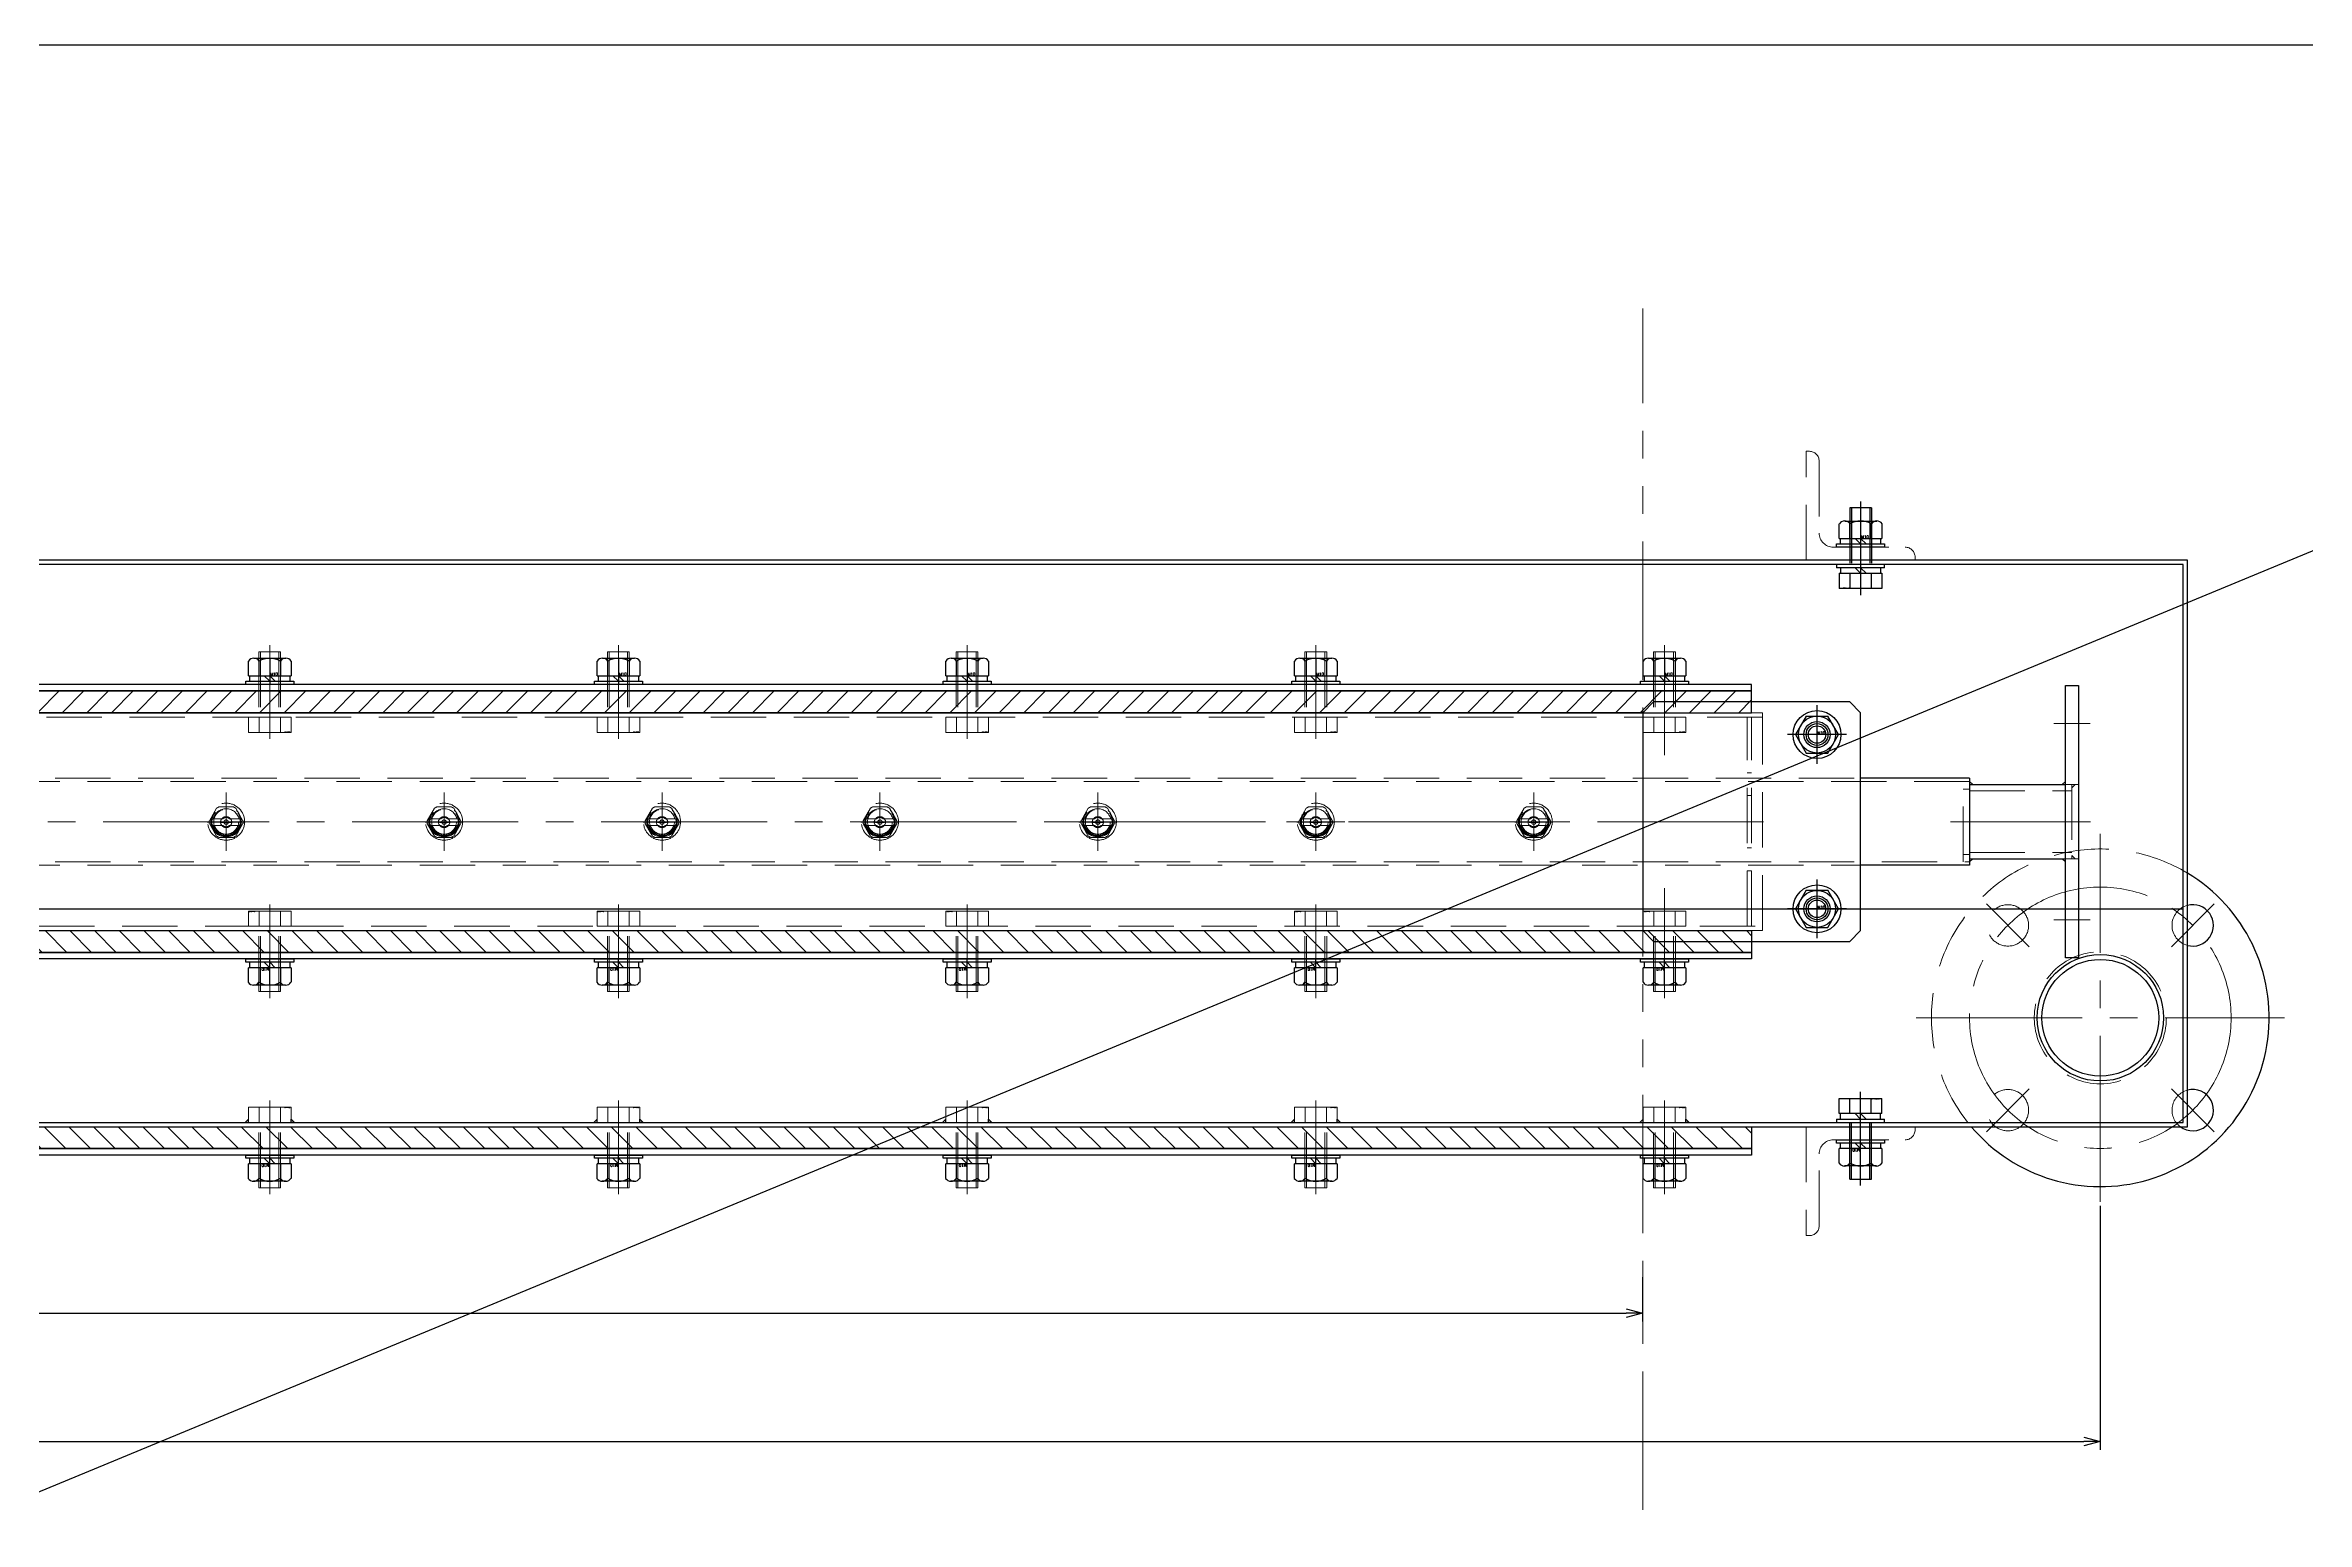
# Model space of a CAD drawing. Header units: millimetres. Extents: x -8731 to 85711, y -14522 to 31379.
# Drawn here: x 30153 to 31190, y -2897 to -2219 of the extents above; entities that cross this region are included whole.
import ezdxf

# ---------------------------------------------------------------- set-up
doc = ezdxf.new("R2010")
doc.units = ezdxf.units.MM
doc.header["$LTSCALE"] = 4
doc.header["$PDMODE"] = 99
doc.header["$PDSIZE"] = 1
for name, pattern in [('CENTER2', [28.575, 19.05, -3.175, 3.175, -3.175]), ('HIDDEN', [9.525, 6.35, -3.175]), ('PHANTOM2', [31.75, 15.875, -3.175, 3.175, -3.175, 3.175, -3.175])]:
    doc.linetypes.add(name, pattern=pattern)
for name, color, linetype, lineweight in [('04_HIDDEN', 2, 'HIDDEN', 13), ('05_CENTER', 4, 'CENTER2', 13), ('06_PHANTOM', 2, 'PHANTOM2', 13), ('08_DIM', 3, 'Continuous', 13)]:
    doc.layers.add(name, color=color, linetype=linetype, lineweight=lineweight)
doc.layers.add('10_DRAFT', color=8, linetype='Continuous', lineweight=0, plot=False)
doc.styles.add('KSS_TXT', font='txt.shx', dxfattribs={"bigfont": 'extfont2.shx'})
doc.styles.add('KSS_TXT_L', font='txt.shx', dxfattribs={"height": 9, "bigfont": 'extfont2.shx'})
doc.dimstyles.new('KSS_DIM', dxfattribs={"dimscale": 3, "dimtxt": 3, "dimasz": 2.5, "dimexe": 1.25, "dimexo": 0.625, "dimtad": 1, "dimdsep": 46, "dimtxsty": 'KSS_TXT', "dimblk": 'OPEN30', "dimcen": 0, "dimazin": 2, "dimtfac": 0.75, "dimtmove": 0, "dimatfit": 3, "dimldrblk": 'OPEN30', "dimfxl": 1, "dimtolj": 1, "dimarcsym": 0})

# ---------------------------------------------------------------- blocks, each defined once
blk = doc.blocks.new('A$C742A68D0_1_1')
at = {"color": 0}
for p, q in [((-9.8, 7), (9.8, 7)), ((-9.8, 0), (-9.8, 7)), ((-9.8, 0), (9.8, 0)), ((-4.9, 0), (-4.9, 7)), ((4.9, 0), (4.9, 7)), ((9.8, 0), (9.8, 7))]:
    blk.add_line(p, q, dxfattribs=at)
at = {"color": 0, "linetype": 'HIDDEN'}
for p, q in [((-5, -30), (-5, 0)), ((-4.2, -30), (-4.2, 0)), ((4.2, -30), (4.2, 0)), ((5, -30), (5, 0)), ((-5, -30), (5, -30))]:
    blk.add_line(p, q, dxfattribs=at)
at = {"color": 0, "linetype": 'CENTER2'}
blk.add_line((0, -33), (0, 10), dxfattribs=at)
at = {"layer": '10_DRAFT', "style": 'KSS_TXT_L'}
blk.add_text('BT-M10x30L', height=0.3, dxfattribs=at).set_placement((6.8, 6.7))
blk = doc.blocks.new('A$C0B00724F_1_1')
at = {"color": 0}
blk.add_lwpolyline([(1985, -15), (2075, -15), (2080, -10), (2080, 90), (2075, 95), (1985, 95), (1980, 90), (1980, -10)], close=True, dxfattribs=at)
for points in [[(1980, 90), (80, 90)], [(80, -10), (1980, -10)]]:
    blk.add_lwpolyline(points, dxfattribs=at)
for centre in [(2060, 80), (2060, 0)]:
    blk.add_circle(centre, 6, dxfattribs=at)
at = {"layer": '04_HIDDEN'}
for p, q in [((2035, 88), (25, 88)), ((2028, -8), (2028, 88)), ((2030, -8), (2030, 88)), ((2030, -8), (2030, 88)), ((2030, 62.5), (2028, 62.5)), ((2030, 52), (2028, 52)), ((2030, 28), (2028, 28)), ((2030, 17.5), (2028, 17.5)), ((25, -8), (2035, -8))]:
    blk.add_line(p, q, dxfattribs=at)
blk.add_lwpolyline([(1980, -10), (2035, -10), (2035, 90), (1980, 90)], dxfattribs=at)
at = {"layer": '05_CENTER'}
for p, q in [((1350, 95.5), (1350, 82.4)), ((1510, 95.5), (1510, 82.4)), ((1670, 95.5), (1670, 82.4)), ((1830, 95.5), (1830, 82.4)), ((2060, 70.7), (2060, 89.3)), ((1990, 70.5), (1990, 82.4)), ((2050.7, 80), (2069.3, 80)), ((16.2, 40), (2043.8, 40)), ((1990, 9.5), (1990, -2.4)), ((2050.7, 0), (2069.3, 0)), ((2060, -9.3), (2060, 9.3)), ((1350, -15.5), (1350, -2.4)), ((1510, -15.5), (1510, -2.4)), ((1670, -15.5), (1670, -2.4)), ((1830, -15.5), (1830, -2.4))]:
    blk.add_line(p, q, dxfattribs=at)
at = {"layer": '04_HIDDEN', "xscale": -1, "rotation": 180}
for p in [(1350, 88), (1510, 88), (1670, 88), (1830, 88), (1990, 88)]:
    blk.add_blockref('A$C742A68D0_1_1', p, dxfattribs=at)
at = {"layer": '04_HIDDEN', "xscale": -1}
for p in [(1350, -8), (1510, -8), (1670, -8), (1830, -8), (1990, -8)]:
    blk.add_blockref('A$C742A68D0_1_1', p, dxfattribs=at)
blk = doc.blocks.new('_Open30')
at = {"color": 0, "linetype": 'ByBlock', "lineweight": -2}
for p, q in [((-1, 0.27), (0, 0)), ((0, 0), (-1, -0.27)), ((0, 0), (-1, 0))]:
    blk.add_line(p, q, dxfattribs=at)
blk = doc.blocks.new('*D3047')
at = {"layer": '08_DIM', "color": 0, "lineweight": -2, "transparency": 16777216}
for p, q in [((28985.5, -2784.7), (28985.5, -2805)), ((30885.5, -2784.7), (30885.5, -2805)), ((28993, -2801.2), (30878, -2801.2))]:
    blk.add_line(p, q, dxfattribs=at)
at = {"layer": 'Defpoints', "color": 0, "transparency": 16777216}
for p in [(28985.5, -2782.8), (30885.5, -2782.8), (30885.5, -2801.2)]:
    blk.add_point(p, dxfattribs=at)
at = {"layer": '08_DIM', "color": 0, "lineweight": -2, "transparency": 16777216, "xscale": 7.5, "yscale": 7.5, "zscale": 7.5, "rotation": 180}
blk.add_blockref('_Open30', (28985.5, -2801.2), dxfattribs=at)
at = {"layer": '08_DIM', "color": 0, "lineweight": -2, "transparency": 16777216, "xscale": 7.5, "yscale": 7.5, "zscale": 7.5}
blk.add_blockref('_Open30', (30885.5, -2801.2), dxfattribs=at)
at = {"layer": '08_DIM', "color": 0, "transparency": 16777216, "char_height": 9, "attachment_point": 5, "style": 'KSS_TXT'}
for s, insert in [('\\A1;1900', (29935.5, -2794.8)), ('\\A1;(濾布幅)', (29935.5, -2807.6))]:
    blk.add_mtext(s, dxfattribs=dict(at, insert=insert))
blk = doc.blocks.new('A$C6E8C5BCD_1_1')
h = blk.add_hatch()
h.set_pattern_fill('_USER', color=3, scale=8, angle=135, pattern_type=0)
h.set_pattern_definition([(135, (9279.8095, 4636.656), (-5.656854, -5.656854), [])])
h.paths.add_polyline_path([(1000, -10), (1000, 0), (-920, 0), (-920, -10)])
h.paths.add_polyline_path([(-920, -10), (-920, 0), (-950, 0), (-950, -10)])
h.paths.add_polyline_path([(-950, -10), (-950, 0), (-1000, 0), (-1000, -10)])
at = {"color": 0}
blk.add_lwpolyline([(1000, 0), (1000, -10), (-1000, -10), (-1000, 0)], close=True, dxfattribs=at)
at = {"layer": '05_CENTER'}
for p, q in [((320, 3.9), (320, -13.5)), ((480, 3.9), (480, -13.5)), ((640, 3.9), (640, -13.5)), ((800, 3.9), (800, -13.5)), ((960, 3.9), (960, -13.5))]:
    blk.add_line(p, q, dxfattribs=at)
blk = doc.blocks.new('A$C4147621A_1_1')
at = {"color": 0}
blk.add_lwpolyline([(1000, 0), (1000, -3), (-1000, -3), (-1000, 0)], close=True, dxfattribs=at)
at = {"layer": '05_CENTER'}
for p, q in [((320, 2.8), (320, -5.8)), ((480, 2.8), (480, -5.8)), ((640, 2.8), (640, -5.8)), ((800, 2.8), (800, -5.8)), ((960, 2.8), (960, -5.8))]:
    blk.add_line(p, q, dxfattribs=at)
blk = doc.blocks.new('10b_2_1')
at = {"color": 0, "linetype": 'CENTER2'}
for p, q in [((0, -13.5), (0, 13.5)), ((13.5, 0), (-13.5, 0))]:
    blk.add_line(p, q, dxfattribs=at)
at = {"color": 0}
for p, q in [((-4.9, 8.5), (-9.8, 0)), ((-9.8, 0), (-4.9, -8.5)), ((-4.9, 8.5), (4.9, 8.5)), ((9.8, 0), (4.9, 8.5)), ((4.9, -8.5), (9.8, 0)), ((-4.9, -8.5), (4.9, -8.5))]:
    blk.add_line(p, q, dxfattribs=at)
for radius in [11, 8.49, 5, 4]:
    blk.add_circle((0, 0), radius, dxfattribs=at)
at = {"layer": '10_DRAFT', "style": 'KSS_TXT'}
blk.add_text('M10', height=1.25, dxfattribs=at).set_placement((0.3, 0.1))
blk = doc.blocks.new('A$C003B6CA5_1_1')
at = {"color": 0}
for p, q in [((1100, 17), (1144, 17)), ((1100, -17), (1144, -17))]:
    blk.add_line(p, q, dxfattribs=at)
for points in [[(1150, -62.5), (1144, -62.5), (1144, 62.5), (1150, 62.5)], [(1100, -20), (-1150, -20), (-1150, 20), (1100, 20)]]:
    blk.add_lwpolyline(points, close=True, dxfattribs=at)
at = {"color": 3}
for points in [[(1100, 17), (1101.5, 17), (1101.5, 17), (1100, 18.5)], [(1144, 17), (1142.5, 17), (1142.5, 17), (1144, 18.5)], [(1147, 17), (1147, 15.5), (1147, 15.5), (1148.5, 17)], [(1100, -17), (1101.5, -17), (1101.5, -17), (1100, -18.5)], [(1144, -17), (1142.5, -17), (1142.5, -17), (1144, -18.5)], [(1147, -17), (1147, -15.5), (1147, -15.5), (1148.5, -17)]]:
    blk.add_lwpolyline(points, close=True, dxfattribs=at)
at = {"layer": '04_HIDDEN'}
for p, q in [((1100, 18.5), (-1150, 18.5)), ((1097, -18.5), (1097, 18.5)), ((1097, 15), (1100, 15)), ((1100, 14.2), (1147, 14.2)), ((1144, 17), (1150, 17)), ((1147, 17), (1147, -17)), ((-1150, -18.5), (1100, -18.5)), ((1097, -15), (1100, -15)), ((1100, -14.2), (1147, -14.2)), ((1144, -17), (1150, -17))]:
    blk.add_line(p, q, dxfattribs=at)
for centre, radius in [((300, 0), 8.5), ((300, 0), 7), ((300, 0), 6.58), ((300, 0), 5.72), ((400, 0), 8.5), ((400, 0), 7), ((400, 0), 6.58), ((400, 0), 5.72), ((500, 0), 8.5), ((500, 0), 7), ((500, 0), 6.58), ((500, 0), 5.72), ((600, 0), 8.5), ((600, 0), 7), ((600, 0), 6.58), ((600, 0), 5.72), ((700, 0), 8.5), ((700, 0), 7), ((700, 0), 6.58), ((700, 0), 5.72), ((800, 0), 8.5), ((800, 0), 7), ((800, 0), 6.58), ((800, 0), 5.72), ((900, 0), 8.5), ((900, 0), 7), ((900, 0), 6.58), ((900, 0), 5.72)]:
    blk.add_circle(centre, radius, dxfattribs=at)
at = {"layer": '05_CENTER'}
for p, q in [((1138.6, 45), (1155.4, 45)), ((300, -13.4), (300, 13.4)), ((400, -13.4), (400, 13.4)), ((500, -13.4), (500, 13.4)), ((600, -13.4), (600, 13.4)), ((700, -13.4), (700, 13.4)), ((800, -13.4), (800, 13.4)), ((900, -13.4), (900, 13.4)), ((286.6, 0), (313.4, 0)), ((386.6, 0), (413.4, 0)), ((486.6, 0), (513.4, 0)), ((586.6, 0), (613.4, 0)), ((686.6, 0), (713.4, 0)), ((786.6, 0), (813.4, 0)), ((886.6, 0), (913.4, 0)), ((1091.2, 0), (1155.5, 0)), ((1138.6, -45), (1155.4, -45))]:
    blk.add_line(p, q, dxfattribs=at)
blk = doc.blocks.new('1／4MVEP9010S303Wc_1_1')
at = {"color": 0}
for p, q in [((-4.4, 6.4), (-7.7, 0.6)), ((-1.5, 1.5), (-6.1, 1.5)), ((3.3, 7), (-3.3, 7)), ((-1.9, 0.2), (1.9, 0.2)), ((6.1, 1.5), (1.5, 1.5)), ((7.7, 0.6), (4.4, 6.4)), ((-7.7, -0.6), (-4.4, -6.4)), ((-6.1, -1.5), (-1.5, -1.5)), ((-3.3, -7), (3.3, -7)), ((-1.9, -0.2), (1.9, -0.2)), ((1.5, -1.5), (6.1, -1.5)), ((4.4, -6.4), (7.7, -0.6))]:
    blk.add_line(p, q, dxfattribs=at)
for points in [[(-6.1, -1.5), (-6.2, -1.5), (-6.2, -1.5), (-6.2, -1.4), (-6.3, -1.3), (-6.4, -1.2), (-6.4, -1), (-6.5, -0.9), (-6.5, -0.8), (-6.5, -0.6), (-6.5, -0.5), (-6.6, -0.3), (-6.6, 0), (-6.6, 0.2), (-6.5, 0.4), (-6.5, 0.6), (-6.5, 0.9), (-6.4, 1), (-6.4, 1.2), (-6.3, 1.3), (-6.2, 1.4), (-6.2, 1.5), (-6.2, 1.5), (-6.1, 1.5)], [(-2.1, 1.4), (-2.1, 1.3), (-2.2, 1.3), (-2.3, 1.1), (-2.3, 1), (-2.4, 0.9), (-2.5, 0.7), (-2.5, 0.5), (-2.6, 0.3), (-2.6, 0.1), (-2.6, -0.1), (-2.6, -0.3), (-2.5, -0.5), (-2.5, -0.7), (-2.4, -0.9), (-2.3, -1.1), (-2.2, -1.2), (-2.1, -1.3), (-2.1, -1.4)], [(-1.9, 1.5), (-1.9, 1.5), (-2, 1.5), (-2, 1.5), (-2.1, 1.4)], [(-1.9, -0.2), (-2, -0.2), (-2, -0.1), (-2.1, -0.1), (-2.1, 0), (-2.1, 0), (-2.1, 0.1), (-2.1, 0.1), (-2, 0.1), (-2, 0.2), (-1.9, 0.2)], [(2.1, 1.4), (2, 1.5), (2, 1.5), (1.9, 1.5), (1.9, 1.5)], [(1.9, 0.2), (2, 0.2), (2, 0.1), (2.1, 0.1), (2.1, 0), (2.1, 0), (2.1, -0.1), (2.1, -0.1), (2, -0.1), (2, -0.2), (1.9, -0.2)], [(2.1, -1.4), (2.1, -1.3), (2.2, -1.3), (2.3, -1.1), (2.3, -1), (2.4, -0.9), (2.5, -0.7), (2.5, -0.5), (2.6, -0.3), (2.6, -0.1), (2.6, 0.1), (2.6, 0.3), (2.5, 0.5), (2.5, 0.7), (2.4, 0.9), (2.3, 1.1), (2.2, 1.2), (2.1, 1.3), (2.1, 1.4)], [(6.1, 1.5), (6.2, 1.5), (6.2, 1.5), (6.2, 1.4), (6.3, 1.3), (6.4, 1.2), (6.4, 1), (6.5, 0.9), (6.5, 0.8), (6.5, 0.6), (6.5, 0.5), (6.6, 0.3), (6.6, 0), (6.6, -0.2), (6.5, -0.4), (6.5, -0.6), (6.5, -0.9), (6.4, -1), (6.4, -1.2), (6.3, -1.3), (6.2, -1.4), (6.2, -1.5), (6.2, -1.5), (6.1, -1.5)], [(-2.1, -1.4), (-2, -1.5), (-2, -1.5), (-1.9, -1.5), (-1.9, -1.5)], [(1.9, -1.5), (1.9, -1.5), (2, -1.5), (2, -1.5), (2.1, -1.4)]]:
    blk.add_lwpolyline(points, dxfattribs=at)
blk.add_circle((0, 0), 6.75, dxfattribs=at)
for radius, start, end in [(7.75, 175.4146, 184.5854), (6.12, 14.1934, 165.8066), (7.75, 115.4146, 124.5854), (2.15, 44.2407, 135.7593), (1, 11.537, 168.463), (0.5, 156.4218, 203.5782), (0.5, 336.4218, 23.5782), (7.75, 55.4146, 64.5854), (7.75, 355.4146, 4.5854), (6.12, 194.1934, 345.8066), (5.63, 195.4656, 344.5344), (7.75, 235.4146, 244.5854), (2.5, 214.1405, 325.8595), (2.15, 224.2407, 315.7593), (1, 191.537, 348.463), (7.75, 295.4146, 304.5854)]:
    blk.add_arc((0, 0), radius, start, end, dxfattribs=at)
at = {"layer": '04_HIDDEN', "color": 0}
blk.add_arc((0, 0), 2.5, 34.1405, 145.8595, dxfattribs=at)
at = {"layer": '05_CENTER', "color": 0}
for p, q in [((-8.7, 0), (8.7, 0)), ((0, -8.7), (0, 8.7))]:
    blk.add_line(p, q, dxfattribs=at)
blk = doc.blocks.new('A$C77611634_1_1')
blk.add_blockref('A$C003B6CA5_1_1', (0, 0))
at = {"layer": '04_HIDDEN', "color": 4}
for p in [(300, -0.2), (400, -0.2), (500, -0.2), (600, -0.2), (700, -0.2), (800, -0.2), (900, -0.2)]:
    blk.add_blockref('1／4MVEP9010S303Wc_1_1', p, dxfattribs=at)
blk = doc.blocks.new('M10Nza_1_1_1')
at = {"color": 0}
for p, q in [((-9.8, 4), (-9.8, 10.7)), ((-7.3, 12), (7.4, 12)), ((-4.9, 4), (-4.9, 10.7)), ((4.9, 10.7), (4.9, 4)), ((9.8, 10.7), (9.8, 4)), ((-9.8, 4), (9.8, 4)), ((-9.2, 1.5), (-9.2, 4)), ((0, 1.5), (-2.5, 4)), ((0, 4), (2.5, 1.5)), ((9.2, 4), (9.2, 1.5))]:
    blk.add_line(p, q, dxfattribs=at)
at = {"color": 0, "linetype": 'CENTER2'}
blk.add_line((0, 12), (0, 0), dxfattribs=at)
at = {"color": 0}
blk.add_lwpolyline([(-11, 1.5), (11, 1.5), (11, 0), (-11, 0)], close=True, dxfattribs=at)
for centre, radius, start, end in [((-7.3, 9.1), 2.94, 33.626, 146.374), ((0, 2.2), 9.8, 60, 120), ((7.4, 9.1), 2.94, 33.626, 146.374)]:
    blk.add_arc(centre, radius, start, end, dxfattribs=at)
at = {"layer": '10_DRAFT', "style": 'KSS_TXT'}
blk.add_text('M10', height=1.25, dxfattribs=at).set_placement((0.3, 4.1))
blk = doc.blocks.new('A$C7B156557_1_1')
at = {"color": 3}
blk.add_line((-148, 100), (2248, 100), dxfattribs=at)
at = {"color": 0}
for points in [[(-150, 0), (2250, 0), (2250, 260), (-150, 260)], [(-148, 2), (2248, 2), (2248, 258), (-148, 258)]]:
    blk.add_lwpolyline(points, close=True, dxfattribs=at)
at = {"color": 3}
for points in [[(1360.2, 2), (1360.2, 3.5), (1358.7, 2), (1358.7, 2)], [(1379.8, 2), (1379.8, 3.5), (1381.3, 2), (1381.3, 2)], [(1520.2, 2), (1520.2, 3.5), (1518.7, 2), (1518.7, 2)], [(1539.8, 2), (1539.8, 3.5), (1541.3, 2), (1541.3, 2)], [(1680.2, 2), (1680.2, 3.5), (1678.7, 2), (1678.7, 2)], [(1699.8, 2), (1699.8, 3.5), (1701.3, 2), (1701.3, 2)], [(1840.2, 2), (1840.2, 3.5), (1838.7, 2), (1838.7, 2)], [(1859.8, 2), (1859.8, 3.5), (1861.3, 2), (1861.3, 2)], [(2000.2, 2), (2000.2, 3.5), (1998.7, 2), (1998.7, 2)], [(2019.8, 2), (2019.8, 3.5), (2021.3, 2), (2021.3, 2)]]:
    blk.add_lwpolyline(points, close=True, dxfattribs=at)
blk.add_circle((2210, 50), 29)
at = {"color": 0}
blk.add_circle((2210, 50), 26.8, dxfattribs=at)
for centre, radius, start, end in [((2210, 50), 77.5, 220.1778, 58.927), ((2252.4, 92.4), 9.5, 255.202, 104.798), ((2252.4, 7.6), 9.5, 232.8655, 104.798)]:
    blk.add_arc(centre, radius, start, end, dxfattribs=at)
at = {"layer": '04_HIDDEN'}
for centre, radius in [((2167.6, 92.4), 9.5), ((2210, 50), 30.3), ((2167.6, 7.6), 9.5)]:
    blk.add_circle(centre, radius, dxfattribs=at)
for centre, radius, start, end in [((2210, 50), 77.5, 58.927, 220.1778), ((2252.4, 92.4), 9.5, 104.798, 255.202), ((2252.4, 7.6), 9.5, 104.798, 232.8655)]:
    blk.add_arc(centre, radius, start, end, dxfattribs=at)
at = {"layer": '05_CENTER'}
for p, q in [((2100, 264), (2100, 254)), ((2210, -34.5), (2210, 134.5)), ((2177.4, 82.6), (2157.7, 102.3)), ((2242.6, 82.6), (2262.3, 102.3)), ((2125.5, 50), (2294.5, 50)), ((2177.4, 17.4), (2157.7, -2.3)), ((2242.6, 17.4), (2262.3, -2.3)), ((1370, 5.9), (1370, -4)), ((1530, 5.9), (1530, -4)), ((1690, 5.9), (1690, -4)), ((1850, 5.9), (1850, -4)), ((2010, 5.9), (2010, -4)), ((2100, 5.9), (2100, -4))]:
    blk.add_line(p, q, dxfattribs=at)
blk.add_circle((2210, 50), 60, dxfattribs=at)
at = {"layer": '04_HIDDEN'}
for p in [(1370, 2), (1530, 2), (1690, 2), (1850, 2), (2010, 2)]:
    blk.add_blockref('A$C742A68D0_1_1', p, dxfattribs=at)
blk = doc.blocks.new('A$C7E374867_2_1')
at = {"color": 0}
for p, q in [((-9.8, 11), (9.8, 11)), ((-9.8, 4), (-9.8, 11)), ((-4.9, 4), (-4.9, 11)), ((4.9, 4), (4.9, 11)), ((9.8, 4), (9.8, 11)), ((-11, 1.5), (11, 1.5)), ((-11, 1.5), (-11, 0)), ((-11, 0), (11, 0)), ((9.8, 4), (-9.8, 4)), ((-9.3, 4), (-9.3, 1.5)), ((0, 1.5), (-2.5, 4)), ((0, 4), (2.5, 1.5)), ((9.2, 1.5), (9.2, 4)), ((11, 0), (11, 1.5))]:
    blk.add_line(p, q, dxfattribs=at)
at = {"color": 0, "linetype": 'CENTER2'}
blk.add_line((0, -29), (0, 14), dxfattribs=at)
at = {"color": 0, "linetype": 'HIDDEN'}
for p, q in [((-5, -26), (-5, 0)), ((-4.2, -26), (-4.2, 0)), ((4.2, -26), (4.2, 0)), ((5, -26), (5, 0)), ((-5, -26), (5, -26))]:
    blk.add_line(p, q, dxfattribs=at)
at = {"layer": '10_DRAFT', "style": 'KSS_TXT_L'}
blk.add_text('BT-M10x30L,SW,PW', height=0.3, dxfattribs=at).set_placement((5.1, 10.7))
blk = doc.blocks.new('A$C6E312E5A_1_1_1')
at = {"color": 0}
for p, q in [((0, 0), (0, -50)), ((0, 0), (50, 0)), ((50, -1.5), (50, 0)), ((12.5, -6), (45.5, -6)), ((6, -45.5), (6, -12.5)), ((1.5, -50), (0, -50))]:
    blk.add_line(p, q, dxfattribs=at)
for centre, radius, start, end in [((12.5, -12.5), 6.5, 90, 180), ((45.5, -1.5), 4.5, 270, 0), ((1.5, -45.5), 4.5, 270, 0)]:
    blk.add_arc(centre, radius, start, end, dxfattribs=at)
blk = doc.blocks.new('*D3109')
at = {"layer": '08_DIM', "color": 0, "lineweight": -2, "transparency": 16777216}
for p, q in [((28775.5, -2752), (28775.5, -2863.9)), ((31095.5, -2752), (31095.5, -2863.9)), ((28783, -2860.1), (31088, -2860.1))]:
    blk.add_line(p, q, dxfattribs=at)
at = {"layer": 'Defpoints', "color": 0, "transparency": 16777216}
for p in [(28775.5, -2750.1), (31095.5, -2750.1), (31095.5, -2860.1)]:
    blk.add_point(p, dxfattribs=at)
at = {"layer": '08_DIM', "color": 0, "lineweight": -2, "transparency": 16777216, "xscale": 7.5, "yscale": 7.5, "zscale": 7.5, "rotation": 180}
blk.add_blockref('_Open30', (28775.5, -2860.1), dxfattribs=at)
at = {"layer": '08_DIM', "color": 0, "lineweight": -2, "transparency": 16777216, "xscale": 7.5, "yscale": 7.5, "zscale": 7.5}
blk.add_blockref('_Open30', (31095.5, -2860.1), dxfattribs=at)
at = {"layer": '08_DIM', "color": 0, "transparency": 16777216, "insert": (29935.5, -2853.7), "char_height": 9, "attachment_point": 5, "style": 'KSS_TXT'}
blk.add_mtext('\\A1;2320', dxfattribs=at)

msp = doc.modelspace()

# ---------------------------------------------------------------- linework, layer by layer
at = {"color": 3}
msp.add_line((31753.48142, -2219.23166), (27988.0985, -3778.16115), dxfattribs=at)
for p, q in [((31035.53394, -2555.62031), (30985.53391, -2555.62031)), ((31035.53394, -2555.62031), (31035.53394, -2595.62031)), ((31035.53394, -2558.62031), (31079.53394, -2558.62031)), ((31035.53394, -2592.62031), (31079.53394, -2592.62031)), ((31035.53394, -2595.62031), (30985.53391, -2595.62031))]:
    msp.add_line(p, q)
for points in [[(27988.0985, -3907.6458), (31753.48142, -3907.6458), (31753.48142, -2219.23166), (27988.0985, -2219.23166)], [(31079.53394, -2513.12031), (31085.53394, -2513.12031), (31085.53394, -2638.12031), (31079.53394, -2638.12031)]]:
    msp.add_lwpolyline(points, close=True)
at = {"layer": '06_PHANTOM', "color": 6}
msp.add_line((30885.53396, -2891.49891), (30885.53396, -2340.00126), dxfattribs=at)

# ---------------------------------------------------------------- block references
at = {"rotation": 180}
for name, p in [('A$C7E374867_2_1', (30985.5339, -2457.62031)), ('M10Nza_1_1_1', (30255.53393, -2638.62031)), ('M10Nza_1_1_1', (30415.53393, -2638.62031)), ('M10Nza_1_1_1', (30575.53393, -2638.62031)), ('M10Nza_1_1_1', (30735.53393, -2638.62031)), ('M10Nza_1_1_1', (30895.53393, -2638.62031)), ('M10Nza_1_1_1', (30255.53393, -2728.62031)), ('M10Nza_1_1_1', (30415.53393, -2728.62031)), ('M10Nza_1_1_1', (30575.53393, -2728.62031)), ('M10Nza_1_1_1', (30735.53393, -2728.62031)), ('M10Nza_1_1_1', (30895.53393, -2728.62031)), ('M10Nza_1_1_1', (30985.53391, -2721.62031))]:
    msp.add_blockref(name, p, dxfattribs=at)
for name, p in [('M10Nza_1_1_1', (30985.53391, -2449.62031)), ('A$C7B156557_1_1', (28885.53394, -2715.62031)), ('A$C0B00724F_1_1', (28905.53394, -2615.62031)), ('M10Nza_1_1_1', (30255.53393, -2512.62031)), ('M10Nza_1_1_1', (30415.53393, -2512.62031)), ('M10Nza_1_1_1', (30575.53393, -2512.62031)), ('M10Nza_1_1_1', (30735.53393, -2512.62031)), ('M10Nza_1_1_1', (30895.53393, -2512.62031)), ('10b_2_1', (30965.53391, -2535.62031)), ('10b_2_1', (30965.53391, -2615.62031)), ('A$C4147621A_1_1', (29935.53393, -2635.62031)), ('A$C7E374867_2_1', (30985.53393, -2713.62031)), ('A$C4147621A_1_1', (29935.53393, -2725.62031))]:
    msp.add_blockref(name, p)
at = {"xscale": -1, "rotation": 180}
msp.add_blockref('A$C4147621A_1_1', (29935.53393, -2515.62031), dxfattribs=at)
at = {"color": 3, "xscale": -1, "rotation": 180}
msp.add_blockref('A$C6E8C5BCD_1_1', (29935.53393, -2525.62031), dxfattribs=at)
at = {"color": 3}
for p in [(29935.53393, -2625.62031), (29935.53393, -2715.62031)]:
    msp.add_blockref('A$C6E8C5BCD_1_1', p, dxfattribs=at)
at = {"layer": '04_HIDDEN', "xscale": -1, "rotation": 180}
msp.add_blockref('A$C6E312E5A_1_1_1', (30960.53388, -2455.62031), dxfattribs=at)
at = {"layer": '04_HIDDEN'}
for name, p in [('A$C77611634_1_1', (29935.53393, -2575.62031)), ('A$C6E312E5A_1_1_1', (30960.53388, -2715.62031))]:
    msp.add_blockref(name, p, dxfattribs=at)

# ---------------------------------------------------------------- dimensions: what is measured, and where the dimension line sits
at = {"layer": '08_DIM'}
for base, p1, p2, override, picture, middle in [((31095.53393, -2860.10621), (28775.53393, -2750.0844), (31095.53393, -2750.0844), {"dimscale": 3}, '*D3109', (29935.53393, -2853.73121)), ((30885.53393, -2801.211), (28985.53393, -2782.78747), (30885.53393, -2782.78747), {"dimscale": 3, "dimpost": '\\X(濾布幅)'}, '*D3047', (29935.53393, -2794.836))]:
    dim = msp.add_linear_dim(base=base, p1=p1, p2=p2, dimstyle='KSS_DIM', override=override, dxfattribs=at)
    dim.commit()
    dim.dimension.update_dxf_attribs({"geometry": picture, "text_midpoint": middle})

doc.saveas('drawing.dxf')
